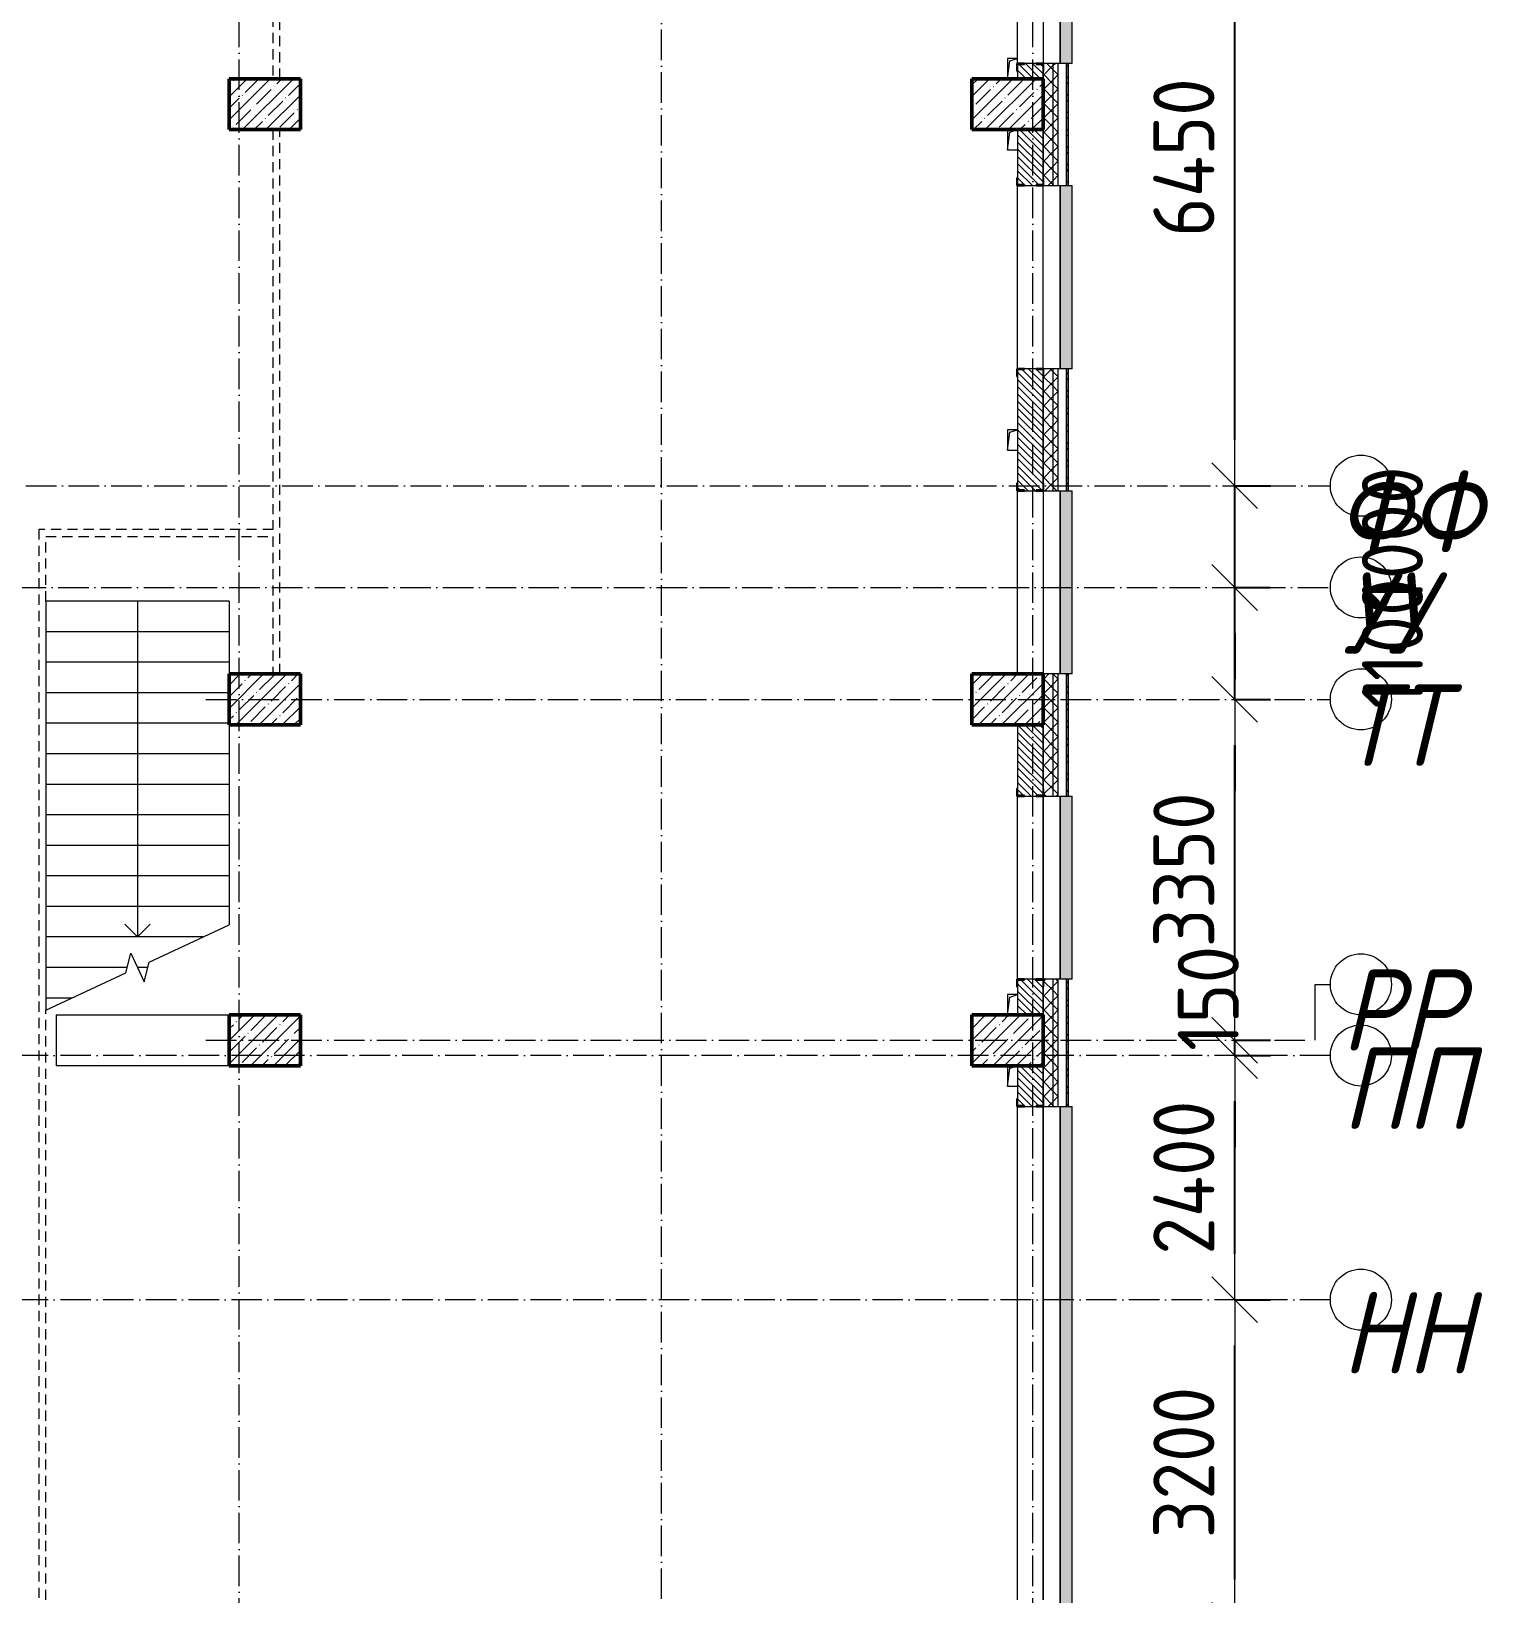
# Model space of a CAD drawing. Header units: millimetres. Extents: x 2294 to 908349, y -83289 to 219220.
# Drawn here: x 98868 to 113204, y 70716 to 86073 of the extents above; entities that cross this region are included whole.
import ezdxf

# ---------------------------------------------------------------- set-up
doc = ezdxf.new("R2010")
doc.units = ezdxf.units.MM
doc.linetypes.add('200_ШТРИХ_ш1п0_6_', pattern=[160, 100, -60])
doc.linetypes.add('50_200_ШТРИХ_1Т_ш5_п1_п1_', pattern=[700, 500, -100, 0, -100])
for name, color, linetype, lineweight in [('A-____-____-DIMS', 7, 'Continuous', 9), ('A-DETL-____-OTLN-3', 7, '200_ШТРИХ_ш1п0_6_', 9), ('A-GENM-____-MCUT', 7, 'Continuous', 25), ('A-GENM-____-OTLN', 7, 'Continuous', 9), ('A-GENM-____-OTLN-1', 7, 'Continuous', 25), ('A-GLAZ-____-OTLN', 7, 'Continuous', 9), ('A-WALL-____-MCUT', 7, 'Continuous', 13), ('A-WALL-____-MCUT-1', 7, 'Continuous', 9), ('A-WALL-____-OTLN', 7, 'Continuous', 9), ('A-WALL-____-PATT-1', 7, 'Continuous', 9), ('A-WALL-FNSH-MCUT-1', 7, 'Continuous', 9), ('S-COLS-____-MCUT', 7, 'Continuous', 50), ('S-COLS-____-OTLN', 7, 'Continuous', 9), ('S-GRID-____-IDEN', 7, 'Continuous', 9), ('S-GRID-____-OTLN', 7, 'Continuous', 9), ('S-GRID-____-OTLN-1', 7, '50_200_ШТРИХ_1Т_ш5_п1_п1_', 9), ('S-STRS-____-MBND', 7, 'Continuous', 9), ('S-STRS-____-OTLN-1', 7, 'Continuous', 9)]:
    doc.layers.add(name, color=color, linetype=linetype, lineweight=lineweight)
doc.layers.add('A-GLAZ-____-OTLN-1', color=7, linetype='Continuous', lineweight=9, true_color=0xc0c0c0)
doc.styles.add('ISOCPEUR_I_9', font='isocpeui.ttf', dxfattribs={"width": 0.9, "height": 250})
doc.styles.add('СПДС', font='isocpeur.ttf', dxfattribs={"width": 0.9})
doc.dimstyles.new('Размера А3', dxfattribs={"dimtxt": 800, "dimasz": 450, "dimexe": 350, "dimexo": 100, "dimgap": 200, "dimtad": 1, "dimdec": 0, "dimrnd": 10, "dimzin": 0, "dimdsep": 46, "dimtxsty": 'СПДС', "dimblk": 'ARROWHEAD_6', "dimcen": 1, "dimclrd": 5, "dimclre": 5, "dimclrt": 5, "dimazin": 0, "dimtfac": 1, "dimtdec": 0, "dimtmove": 2, "dimatfit": 3, "dimfxl": 1, "dimtolj": 1, "dimtzin": 0, "dimarcsym": 0})
pattern_1 = [(45, (7562.79, 6025.28), (-70.71068, 70.71068), []), (135, (7562.79, 6025.28), (-70.71068, -70.71068), [])]
pattern_2 = [(135, (7562.787, 6025.276), (-35.35534, -35.35534), [])]

# ---------------------------------------------------------------- blocks, each defined once
blk = doc.blocks.new('BSC_Колонна _Прямоугольная - 500х700-V97-АР1_План отверстий 2 этажа в осях 1-64_Ю-ЯЯ')
at = {"layer": 'S-COLS-____-OTLN'}
h = blk.add_hatch(dxfattribs=at)
h.set_pattern_fill('FP_110', color=256, style=0, pattern_type=2)
h.set_pattern_definition([(315, (-70131.04, 93600), (114.04925, 114.04925), []), (315, (-70131.04, 93485.95), (114.04925, 114.04925), [201.613, -40.323, 3.353, -36.97])])
h.paths.add_polyline_path([(-250, -350), (250, -350), (250, 350), (-250, 350)], flags=0)
at = {"layer": 'S-COLS-____-MCUT'}
for p, q in [((250, 350), (-250, 350)), ((-250, 350), (-250, -350)), ((250, -350), (250, 350)), ((-250, -350), (250, -350))]:
    blk.add_line(p, q, dxfattribs=at)
blk = doc.blocks.new('BSC_Колонна _Прямоугольная - 500х700-V98-АР1_План отверстий 2 этажа в осях 1-64_Ю-ЯЯ')
at = {"layer": 'S-COLS-____-OTLN'}
h = blk.add_hatch(dxfattribs=at)
h.set_pattern_fill('FP_111', color=256, style=0, pattern_type=2)
h.set_pattern_definition([(315, (-73481.04, 93600), (114.04925, 114.04925), []), (315, (-73481.04, 93485.95), (114.04925, 114.04925), [201.613, -40.323, 3.353, -36.97])])
h.paths.add_polyline_path([(-250, -350), (250, -350), (250, 350), (-250, 350)], flags=0)
at = {"layer": 'S-COLS-____-MCUT'}
for p, q in [((250, 350), (-250, 350)), ((-250, 350), (-250, -350)), ((250, -350), (250, 350)), ((-250, -350), (250, -350))]:
    blk.add_line(p, q, dxfattribs=at)
blk = doc.blocks.new('BSC_Колонна _Прямоугольная - 500х700-V99-АР1_План отверстий 2 этажа в осях 1-64_Ю-ЯЯ')
at = {"layer": 'S-COLS-____-OTLN'}
h = blk.add_hatch(dxfattribs=at)
h.set_pattern_fill('FP_112', color=256, style=0, pattern_type=2)
h.set_pattern_definition([(315, (-70131.04, 100900), (114.04925, 114.04925), []), (315, (-70131.04, 100785.95), (114.04925, 114.04925), [201.613, -40.323, 3.353, -36.97])])
h.paths.add_polyline_path([(-250, 350), (-250, -350), (250, -350), (250, 350), (9, 350)], flags=0)
at = {"layer": 'S-COLS-____-MCUT'}
for p, q in [((250, 350), (-250, 350)), ((-250, 350), (-250, -350)), ((250, -350), (250, 350)), ((-250, -350), (250, -350))]:
    blk.add_line(p, q, dxfattribs=at)
blk = doc.blocks.new('BSC_Колонна _Прямоугольная - 500х700-V100-АР1_План отверстий 2 этажа в осях 1-64_Ю-ЯЯ')
at = {"layer": 'S-COLS-____-OTLN'}
h = blk.add_hatch(dxfattribs=at)
h.set_pattern_fill('FP_113', color=256, style=0, pattern_type=2)
h.set_pattern_definition([(315, (-73481.04, 100900), (114.04925, 114.04925), []), (315, (-73481.04, 100785.95), (114.04925, 114.04925), [201.613, -40.323, 3.353, -36.97])])
h.paths.add_polyline_path([(-250, 168), (-250, -350), (250, -350), (250, 350), (-250, 350)], flags=0)
at = {"layer": 'S-COLS-____-MCUT'}
for p, q in [((250, 350), (-250, 350)), ((-250, 350), (-250, -350)), ((250, -350), (250, 350)), ((-250, -350), (250, -350))]:
    blk.add_line(p, q, dxfattribs=at)
blk = doc.blocks.new('BSC_Колонна _Прямоугольная - 500х700-V101-АР1_План отверстий 2 этажа в осях 1-64_Ю-ЯЯ')
at = {"layer": 'S-COLS-____-OTLN'}
h = blk.add_hatch(dxfattribs=at)
h.set_pattern_fill('FP_114', color=256, style=0, pattern_type=2)
h.set_pattern_definition([(315, (-79331.04, 93600), (114.04925, 114.04925), []), (315, (-79331.04, 93485.95), (114.04925, 114.04925), [201.613, -40.323, 3.353, -36.97])])
h.paths.add_polyline_path([(-250, -350), (250, -350), (250, 350), (-250, 350)], flags=0)
at = {"layer": 'S-COLS-____-MCUT'}
for p, q in [((250, 350), (-250, 350)), ((-250, 350), (-250, -350)), ((250, -350), (250, 350)), ((-250, -350), (250, -350))]:
    blk.add_line(p, q, dxfattribs=at)
blk = doc.blocks.new('BSC_Колонна _Прямоугольная - 500х700-V102-АР1_План отверстий 2 этажа в осях 1-64_Ю-ЯЯ')
at = {"layer": 'S-COLS-____-OTLN'}
h = blk.add_hatch(dxfattribs=at)
h.set_pattern_fill('FP_115', color=256, style=0, pattern_type=2)
h.set_pattern_definition([(315, (-79331.04, 100900), (114.04925, 114.04925), []), (315, (-79331.04, 100785.95), (114.04925, 114.04925), [201.613, -40.323, 3.353, -36.97])])
h.paths.add_polyline_path([(-250, 350), (-250, -350), (250, -350), (250, 350)], flags=0)
at = {"layer": 'S-COLS-____-MCUT'}
for p, q in [((250, 350), (-250, 350)), ((-250, 350), (-250, -350)), ((250, -350), (250, 350)), ((-250, -350), (250, -350))]:
    blk.add_line(p, q, dxfattribs=at)
blk = doc.blocks.new('Отлив_СКБ - Отлив витража_120_НВФ-31885687-АР1_План отверстий 2 этажа в осях 1-64_Ю-ЯЯ')
at = {"layer": 'A-GLAZ-____-OTLN-1'}
for points in [[(0, 0), (0, -2), (1800, -2), (1800, 0), (1023, 0)], [(0, -83), (0, -120), (1800, -120), (1800, -2), (0, -2), (0, -63)]]:
    blk.add_hatch(color=256, dxfattribs=at).paths.add_polyline_path(points, flags=0)
at = {"layer": 'A-GLAZ-____-OTLN'}
for p, q in [((0, 0), (1800, 0)), ((1800, -2), (0, -2)), ((0, -120), (0, -83)), ((0, -120), (1800, -120)), ((1800, -83), (1800, -120))]:
    blk.add_line(p, q, dxfattribs=at)
blk = doc.blocks.new('Фахверк_СКБ_Уголок - 250_2700-27497298-АР1_План отверстий 2 этажа в осях 1-64_Ю-ЯЯ')
at = {"layer": 'A-GENM-____-MCUT'}
for p, q in [((200, 181), (125, 181)), ((125, 181), (125, 106)), ((131, 106), (131, 175)), ((131, 175), (200, 175)), ((200, 175), (200, 181)), ((125, 106), (131, 106)), ((131, -6), (125, -6)), ((125, -6), (125, -81)), ((125, -81), (200, -81)), ((131, -75), (131, -6)), ((200, -75), (131, -75)), ((200, -81), (200, -75))]:
    blk.add_line(p, q, dxfattribs=at)
blk = doc.blocks.new('Фахверк_СКБ_Уголок - 250_2700_1-27501432-АР1_План отверстий 2 этажа в осях 1-64_Ю-ЯЯ')
at = {"layer": 'A-GENM-____-MCUT'}
for p, q in [((200, 181), (125, 181)), ((125, 181), (125, 106)), ((131, 106), (131, 175)), ((131, 175), (200, 175)), ((200, 175), (200, 181)), ((125, 106), (131, 106)), ((131, -6), (125, -6)), ((125, -6), (125, -81)), ((125, -81), (200, -81)), ((131, -75), (131, -6)), ((200, -75), (131, -75)), ((200, -81), (200, -75))]:
    blk.add_line(p, q, dxfattribs=at)
blk = doc.blocks.new('AR_Отверстие прямоугольное _в плите_ - AR_Отверстие прямоугольное _в плите_-V168-АР1_План отверстий 2 этажа в осях 1-64_Ю-ЯЯ')
at = {"layer": 'A-GENM-____-OTLN'}
for p, q in [((-50, 100), (-50, -100)), ((-50, -100), (-25, 75)), ((-25, 75), (50, 100)), ((-50, -100), (50, -100))]:
    blk.add_line(p, q, dxfattribs=at)
blk = doc.blocks.new('AR_Отверстие прямоугольное _в плите_ - AR_Отверстие прямоугольное _в плите_-V169-АР1_План отверстий 2 этажа в осях 1-64_Ю-ЯЯ')
at = {"layer": 'A-GENM-____-OTLN'}
for p, q in [((50, 100), (-50, 100)), ((-50, 100), (-50, -100)), ((-50, -100), (-25, 75)), ((-25, 75), (50, 100))]:
    blk.add_line(p, q, dxfattribs=at)
blk = doc.blocks.new('AR_Отверстие прямоугольное _в плите_ - AR_Отверстие прямоугольное _в плите_-V172-АР1_План отверстий 2 этажа в осях 1-64_Ю-ЯЯ')
at = {"layer": 'A-GENM-____-OTLN'}
for p, q in [((50, 100), (-50, 100)), ((-50, 100), (-50, -100)), ((-50, -100), (-25, 75)), ((-25, 75), (50, 100)), ((-50, -100), (50, -100))]:
    blk.add_line(p, q, dxfattribs=at)
blk = doc.blocks.new('Отлив_СКБ - Отлив витража_120_НВФ-31884153-АР1_План отверстий 2 этажа в осях 1-64_Ю-ЯЯ')
at = {"layer": 'A-GLAZ-____-OTLN-1'}
for points in [[(0, 0), (0, -2), (13700, -2), (13700, 0), (4672, 0)], [(0, -83), (0, -120), (13700, -120), (13700, -2), (0, -2), (0, -63)]]:
    blk.add_hatch(color=256, dxfattribs=at).paths.add_polyline_path(points, flags=0)
at = {"layer": 'A-GLAZ-____-OTLN'}
for p, q in [((0, 0), (13700, 0)), ((13700, -2), (0, -2)), ((0, -120), (0, -83)), ((0, -120), (13700, -120)), ((13700, -83), (13700, -120))]:
    blk.add_line(p, q, dxfattribs=at)
blk = doc.blocks.new('2floor')
at = {"layer": 'A-WALL-____-PATT-1'}
h = blk.add_hatch(dxfattribs=at)
h.set_pattern_fill('FP_3', color=256, style=0, pattern_type=2)
h.set_pattern_definition([(45, (7562.79, 6025.28), (-85.53659, 85.53659), []), (45, (7619.81, 6025.28), (-85.53659, 85.53659), [])])
h.paths.add_polyline_path([(109063, 75506), (109063, 76756), (109043, 76756), (109043, 75506)], flags=0)
h.paths.add_polyline_path([(109043, 78556), (109063, 78556), (109063, 79756), (109043, 79756), (109043, 79394)], flags=0)
h.paths.add_polyline_path([(109063, 81556), (109063, 82756), (109043, 82756), (109043, 81556)], flags=0)
h.paths.add_polyline_path([(109063, 84556), (109063, 85756), (109043, 85756), (109043, 84556)], flags=0)
h.paths.add_polyline_path([(109063, 87556), (109063, 91936), (109043, 91936), (109043, 87556)], flags=0)
h = blk.add_hatch(dxfattribs=at)
h.set_pattern_fill('FP_1', color=256, style=0, pattern_type=2)
h.set_pattern_definition(pattern_1)
h.paths.add_polyline_path([(108813, 52841), (108913, 52841), (108913, 53106), (108813, 53106)], flags=0)
h.paths.add_polyline_path([(108913, 54106), (108913, 61806), (108819, 61806), (108819, 61731), (108813, 61731), (108813, 54106)], flags=0)
h.paths.add_polyline_path([(108913, 75506), (108913, 76756), (108819, 76756), (108819, 76681), (108813, 76681), (108813, 75581), (108819, 75581), (108819, 75506)], flags=0)
h.paths.add_polyline_path([(108819, 78556), (108913, 78556), (108913, 79756), (108813, 79756), (108813, 78631), (108819, 78631), (108819, 78562)], flags=0)
h.paths.add_polyline_path([(108819, 81556), (108913, 81556), (108913, 82756), (108819, 82756), (108819, 82681), (108813, 82681), (108813, 81631), (108819, 81631), (108819, 81562)], flags=0)
h.paths.add_polyline_path([(108819, 84556), (108913, 84556), (108913, 85756), (108819, 85756), (108819, 85681), (108813, 85681), (108813, 84631), (108819, 84631), (108819, 84562)], flags=0)
h.paths.add_polyline_path([(108913, 87556), (108913, 91706), (108813, 91706), (108813, 87556)], flags=0)
h = blk.add_hatch(dxfattribs=at)
h.set_pattern_fill('FP_1', color=256, style=0, pattern_type=2)
h.set_pattern_definition(pattern_1)
h.paths.add_polyline_path([(108963, 52841), (108963, 53106), (108913, 53106), (108913, 52841)], flags=0)
h.paths.add_polyline_path([(108913, 54106), (108963, 54106), (108963, 61806), (108913, 61806), (108913, 56792)], flags=0)
h.paths.add_polyline_path([(108913, 75506), (108963, 75506), (108963, 76756), (108913, 76756), (108913, 76165)], flags=0)
h.paths.add_polyline_path([(108913, 78556), (108963, 78556), (108963, 79756), (108913, 79756), (108913, 79394)], flags=0)
h.paths.add_polyline_path([(108963, 81556), (108963, 82756), (108913, 82756), (108913, 81556)], flags=0)
h.paths.add_polyline_path([(108963, 84556), (108963, 85756), (108913, 85756), (108913, 84556)], flags=0)
h.paths.add_polyline_path([(108963, 87556), (108963, 91806), (108913, 91806), (108913, 87556)], flags=0)
h = blk.add_hatch(dxfattribs=at)
h.set_pattern_fill('FP_6', color=256, style=0, pattern_type=2)
h.set_pattern_definition(pattern_2)
h.paths.add_polyline_path([(108737, 85606), (108813, 85606), (108813, 85750), (108744, 85750), (108744, 85756), (108632, 85756), (108632, 85750), (108563, 85750), (108563, 85606)], flags=0)
h = blk.add_hatch(dxfattribs=at)
h.set_pattern_fill('FP_6', color=256, style=0, pattern_type=2)
h.set_pattern_definition(pattern_2)
h.paths.add_polyline_path([(108744, 81556), (108744, 81562), (108813, 81562), (108813, 82750), (108744, 82750), (108744, 82756), (108632, 82756), (108632, 82750), (108563, 82750), (108563, 81562), (108632, 81562), (108632, 81556)], flags=0)
h.paths.add_polyline_path([(108744, 84556), (108744, 84562), (108813, 84562), (108813, 85106), (108563, 85106), (108563, 84562), (108632, 84562), (108632, 84556)], flags=0)
h = blk.add_hatch(dxfattribs=at)
h.set_pattern_fill('FP_6', color=256, style=0, pattern_type=2)
h.set_pattern_definition(pattern_2)
h.paths.add_polyline_path([(108563, 76406), (108813, 76406), (108813, 76750), (108744, 76750), (108744, 76756), (108632, 76756), (108632, 76750), (108563, 76750), (108563, 76681)], flags=0)
h.paths.add_polyline_path([(108744, 78556), (108744, 78562), (108813, 78562), (108813, 79256), (108563, 79256), (108563, 78562), (108632, 78562), (108632, 78556)], flags=0)
h = blk.add_hatch(dxfattribs=at)
h.set_pattern_fill('FP_6', color=256, style=0, pattern_type=2)
h.set_pattern_definition(pattern_2)
h.paths.add_polyline_path([(108744, 75506), (108744, 75512), (108813, 75512), (108813, 75906), (108563, 75906), (108563, 75512), (108632, 75512), (108632, 75506)], flags=0)
at = {"layer": 'A-DETL-____-OTLN-3'}
for p, q in [((101243, 86856), (101243, 85606)), ((101313, 85606), (101313, 86856)), ((101243, 85106), (101243, 81176)), ((101313, 79756), (101313, 85106)), ((98943, 81176), (98943, 70586)), ((101243, 81176), (98943, 81176)), ((99013, 80471), (99013, 81106)), ((99013, 81106), (101243, 81106)), ((101243, 81106), (101243, 79756)), ((99013, 70656), (99013, 76452))]:
    blk.add_line(p, q, dxfattribs=at)
at = {"layer": 'A-WALL-____-MCUT'}
for p, q in [((108744, 85756), (108632, 85756)), ((109043, 85756), (108819, 85756)), ((109043, 84556), (109043, 85756)), ((108563, 85681), (108563, 85606)), ((108813, 85106), (108563, 85106)), ((108563, 85106), (108563, 84631)), ((108632, 84556), (108744, 84556)), ((108819, 84556), (109043, 84556)), ((108563, 82681), (108563, 81631)), ((108744, 82756), (108632, 82756)), ((109043, 82756), (108819, 82756)), ((109043, 81556), (109043, 82756)), ((108632, 81556), (108744, 81556)), ((108819, 81556), (109043, 81556)), ((109043, 79756), (108813, 79756)), ((109043, 78556), (109043, 79756)), ((108563, 79256), (108563, 78631)), ((108632, 78556), (108744, 78556)), ((108819, 78556), (109043, 78556)), ((108563, 76681), (108563, 76406)), ((108744, 76756), (108632, 76756)), ((109043, 76756), (108819, 76756)), ((109043, 75506), (109043, 76756)), ((108563, 75906), (108563, 75581)), ((108632, 75506), (108744, 75506)), ((108819, 75506), (109043, 75506))]:
    blk.add_line(p, q, dxfattribs=at)
at = {"layer": 'A-WALL-____-MCUT-1'}
for p, q in [((108913, 84556), (108913, 85756)), ((108963, 84556), (108963, 85756)), ((108813, 85681), (108813, 85606)), ((108813, 85606), (108813, 85681)), ((108813, 85106), (108813, 84631)), ((108813, 84631), (108813, 85106)), ((108813, 82681), (108813, 81631)), ((108813, 81631), (108813, 82681)), ((108913, 81556), (108913, 82756)), ((108963, 81556), (108963, 82756)), ((108913, 78556), (108913, 79756)), ((108963, 78556), (108963, 79756)), ((108813, 79256), (108813, 78631)), ((108813, 78631), (108813, 79256)), ((108813, 76681), (108813, 76406)), ((108813, 76406), (108813, 76681)), ((108913, 75506), (108913, 76756)), ((108963, 75506), (108963, 76756)), ((108813, 75906), (108813, 75581)), ((108813, 75581), (108813, 75906))]:
    blk.add_line(p, q, dxfattribs=at)
at = {"layer": 'A-WALL-____-OTLN'}
for p, q in [((108563, 85756), (108563, 87556)), ((108813, 87556), (108813, 85756)), ((108563, 85106), (108563, 85106)), ((108563, 82756), (108563, 84556)), ((108813, 82756), (108813, 84556)), ((108563, 79756), (108563, 81556)), ((108813, 81556), (108813, 79756)), ((108813, 79756), (108813, 79756)), ((108563, 76756), (108563, 78556)), ((108813, 76756), (108813, 78556)), ((108813, 78556), (108813, 76756)), ((99113, 76406), (100813, 76406)), ((99113, 76406), (99113, 75906)), ((100813, 75906), (99113, 75906)), ((108563, 70656), (108563, 75506)), ((108813, 70656), (108813, 75506)), ((108813, 75506), (108813, 70656))]:
    blk.add_line(p, q, dxfattribs=at)
at = {"layer": 'A-WALL-FNSH-MCUT-1'}
for p, q in [((109063, 85756), (109043, 85756)), ((109043, 85756), (109043, 84556)), ((109063, 84556), (109063, 85756)), ((109043, 84556), (109063, 84556)), ((109063, 82756), (109043, 82756)), ((109043, 82756), (109043, 81556)), ((109063, 81556), (109063, 82756)), ((109043, 81556), (109063, 81556)), ((109063, 79756), (109043, 79756)), ((109043, 79756), (109043, 78556)), ((109063, 78556), (109063, 79756)), ((109043, 78556), (109063, 78556)), ((109063, 76756), (109043, 76756)), ((109043, 76756), (109043, 75506)), ((109063, 75506), (109063, 76756)), ((109043, 75506), (109063, 75506))]:
    blk.add_line(p, q, dxfattribs=at)
at = {"layer": 'S-STRS-____-MBND'}
for p, q in [((100026, 76924), (100813, 77291)), ((99799, 76818), (99847, 77013)), ((99847, 77013), (99979, 76730)), ((99013, 76452), (99799, 76818)), ((99979, 76730), (100026, 76924))]:
    blk.add_line(p, q, dxfattribs=at)
at = {"layer": 'S-STRS-____-OTLN-1'}
for p, q in [((100813, 80471), (99013, 80471)), ((99013, 80471), (99013, 80171)), ((100813, 80471), (99013, 80471)), ((99913, 80471), (99913, 80171)), ((100813, 80471), (100813, 80171)), ((99013, 80171), (99013, 79871)), ((100813, 80171), (99013, 80171)), ((100813, 80171), (99013, 80171)), ((99913, 80171), (99913, 79871)), ((100813, 80171), (100813, 79871)), ((99013, 79871), (99013, 79571)), ((100813, 79871), (99013, 79871)), ((100813, 79871), (99013, 79871)), ((99913, 79871), (99913, 79571)), ((100813, 79871), (100813, 79756)), ((99013, 79571), (99013, 79271)), ((100813, 79571), (99013, 79571)), ((100813, 79571), (99013, 79571)), ((99913, 79571), (99913, 79271)), ((99013, 79271), (99013, 78971)), ((100813, 79271), (99013, 79271)), ((100813, 79271), (99013, 79271)), ((99913, 79271), (99913, 78971)), ((100813, 79256), (100813, 78971)), ((99013, 78971), (99013, 78671)), ((100813, 78971), (99013, 78971)), ((100813, 78971), (99013, 78971)), ((99913, 78971), (99913, 78671)), ((100813, 78971), (100813, 78671)), ((99013, 78671), (99013, 78371)), ((100813, 78671), (99013, 78671)), ((100813, 78671), (99013, 78671)), ((99913, 78671), (99913, 78371)), ((100813, 78671), (100813, 78371)), ((99013, 78371), (99013, 78071)), ((100813, 78371), (99013, 78371)), ((100813, 78371), (99013, 78371)), ((99913, 78371), (99913, 78071)), ((100813, 78371), (100813, 78071)), ((99013, 78071), (99013, 77771)), ((100813, 78071), (99013, 78071)), ((100813, 78071), (99013, 78071)), ((99913, 78071), (99913, 77771)), ((100813, 78071), (100813, 77771)), ((99013, 77771), (99013, 77471)), ((100813, 77771), (99013, 77771)), ((100813, 77771), (99013, 77771)), ((99913, 77771), (99913, 77471)), ((100813, 77771), (100813, 77471)), ((99013, 77471), (99013, 77171)), ((100813, 77471), (99013, 77471)), ((100813, 77471), (99013, 77471)), ((99913, 77471), (99913, 77171)), ((100813, 77471), (100813, 77291)), ((99913, 77171), (99788, 77296)), ((99913, 77171), (100038, 77296)), ((99013, 77171), (99013, 76871)), ((100556, 77171), (99013, 77171)), ((100556, 77171), (99013, 77171)), ((99013, 76871), (99013, 76571)), ((99812, 76871), (99013, 76871)), ((99812, 76871), (99013, 76871)), ((100013, 76871), (99913, 76871)), ((100013, 76871), (99913, 76871)), ((99013, 76571), (99013, 76452)), ((99269, 76571), (99013, 76571)), ((99269, 76571), (99013, 76571))]:
    blk.add_line(p, q, dxfattribs=at)
at = {"layer": 'A-GENM-____-OTLN'}
for name, p in [('AR_Отверстие прямоугольное _в плите_ - AR_Отверстие прямоугольное _в плите_-V169-АР1_План отверстий 2 этажа в осях 1-64_Ю-ЯЯ', (108513, 85706)), ('AR_Отверстие прямоугольное _в плите_ - AR_Отверстие прямоугольное _в плите_-V168-АР1_План отверстий 2 этажа в осях 1-64_Ю-ЯЯ', (108513, 85006)), ('AR_Отверстие прямоугольное _в плите_ - AR_Отверстие прямоугольное _в плите_-V172-АР1_План отверстий 2 этажа в осях 1-64_Ю-ЯЯ', (108513, 82056)), ('AR_Отверстие прямоугольное _в плите_ - AR_Отверстие прямоугольное _в плите_-V169-АР1_План отверстий 2 этажа в осях 1-64_Ю-ЯЯ', (108513, 76506)), ('AR_Отверстие прямоугольное _в плите_ - AR_Отверстие прямоугольное _в плите_-V168-АР1_План отверстий 2 этажа в осях 1-64_Ю-ЯЯ', (108513, 75806))]:
    blk.add_blockref(name, p, dxfattribs=at)
at = {"layer": 'A-GENM-____-OTLN-1'}
for name, p, rotation in [('Фахверк_СКБ_Уголок - 250_2700_1-27501432-АР1_План отверстий 2 этажа в осях 1-64_Ю-ЯЯ', (108638, 85881), 269.9999999999999), ('Фахверк_СКБ_Уголок - 250_2700-27497298-АР1_План отверстий 2 этажа в осях 1-64_Ю-ЯЯ', (108738, 84431), 89.99999999999993), ('Фахверк_СКБ_Уголок - 250_2700-27497298-АР1_План отверстий 2 этажа в осях 1-64_Ю-ЯЯ', (108638, 82881), 269.9999999999999), ('Фахверк_СКБ_Уголок - 250_2700-27497298-АР1_План отверстий 2 этажа в осях 1-64_Ю-ЯЯ', (108738, 81431), 89.99999999999994), ('Фахверк_СКБ_Уголок - 250_2700-27497298-АР1_План отверстий 2 этажа в осях 1-64_Ю-ЯЯ', (108738, 78431), 89.99999999999994), ('Фахверк_СКБ_Уголок - 250_2700-27497298-АР1_План отверстий 2 этажа в осях 1-64_Ю-ЯЯ', (108638, 76881), 269.9999999999999), ('Фахверк_СКБ_Уголок - 250_2700-27497298-АР1_План отверстий 2 этажа в осях 1-64_Ю-ЯЯ', (108738, 75381), 89.99999999999993)]:
    blk.add_blockref(name, p, dxfattribs=dict(at, rotation=rotation))
at = {"layer": 'A-GLAZ-____-OTLN', "rotation": 90}
for name, p in [('Отлив_СКБ - Отлив витража_120_НВФ-31885687-АР1_План отверстий 2 этажа в осях 1-64_Ю-ЯЯ', (108980, 85756)), ('Отлив_СКБ - Отлив витража_120_НВФ-31885687-АР1_План отверстий 2 этажа в осях 1-64_Ю-ЯЯ', (108980, 82756)), ('Отлив_СКБ - Отлив витража_120_НВФ-31885687-АР1_План отверстий 2 этажа в осях 1-64_Ю-ЯЯ', (108980, 79756)), ('Отлив_СКБ - Отлив витража_120_НВФ-31885687-АР1_План отверстий 2 этажа в осях 1-64_Ю-ЯЯ', (108980, 76756)), ('Отлив_СКБ - Отлив витража_120_НВФ-31884153-АР1_План отверстий 2 этажа в осях 1-64_Ю-ЯЯ', (108980, 61806))]:
    blk.add_blockref(name, p, dxfattribs=at)
at = {"layer": 'S-COLS-____-OTLN', "rotation": 89.9999999999999}
for name, p in [('BSC_Колонна _Прямоугольная - 500х700-V101-АР1_План отверстий 2 этажа в осях 1-64_Ю-ЯЯ', (101163, 85356)), ('BSC_Колонна _Прямоугольная - 500х700-V102-АР1_План отверстий 2 этажа в осях 1-64_Ю-ЯЯ', (108463, 85356)), ('BSC_Колонна _Прямоугольная - 500х700-V98-АР1_План отверстий 2 этажа в осях 1-64_Ю-ЯЯ', (101163, 79506)), ('BSC_Колонна _Прямоугольная - 500х700-V100-АР1_План отверстий 2 этажа в осях 1-64_Ю-ЯЯ', (108463, 79506)), ('BSC_Колонна _Прямоугольная - 500х700-V97-АР1_План отверстий 2 этажа в осях 1-64_Ю-ЯЯ', (101163, 76156)), ('BSC_Колонна _Прямоугольная - 500х700-V99-АР1_План отверстий 2 этажа в осях 1-64_Ю-ЯЯ', (108463, 76156))]:
    blk.add_blockref(name, p, dxfattribs=at)
blk = doc.blocks.new('Ось сетки - Круг_Ø6_00__ISO-2_5_0_9K_-25732049-АР1_План отверстий 3 этажа в осях 1-64_Ю-ЯЯ')
at = {"layer": 'S-GRID-____-IDEN'}
blk.add_circle((0, 0), 3, dxfattribs=at)
blk = doc.blocks.new('ARROWHEAD_6')
at = {"color": 0, "linetype": 'Continuous'}
for p, q in [((-0.5, -0.5), (0.5, 0.5)), ((0, 0), (-1, 0))]:
    blk.add_line(p, q, dxfattribs=at)
blk = doc.blocks.new('*D2688')
at = {"layer": 'A-____-____-DIMS', "color": 0, "lineweight": -2, "transparency": 16777216}
for p, q in [((268712, 73606), (269068, 73606)), ((268718, 70856), (268718, 73156)), ((268712, 70406), (269068, 70406))]:
    blk.add_line(p, q, dxfattribs=at)
at = {"layer": 'Defpoints', "color": 0, "transparency": 16777216}
for p in [(268612, 73606), (268718, 73606), (268612, 70406)]:
    blk.add_point(p, dxfattribs=at)
at = {"layer": 'A-____-____-DIMS', "color": 0, "lineweight": -2, "transparency": 16777216, "xscale": 450, "yscale": 450, "zscale": 450}
for p, rotation in [((268718, 73606), 90), ((268718, 70406), 270)]:
    blk.add_blockref('ARROWHEAD_6', p, dxfattribs=dict(at, rotation=rotation))
at = {"layer": 'A-____-____-DIMS', "color": 0, "transparency": 16777216, "insert": (268218, 72006), "char_height": 600, "attachment_point": 5, "rotation": 90, "style": 'СПДС'}
blk.add_mtext('\\A1;3200', dxfattribs=at)
blk = doc.blocks.new('*D2689')
at = {"layer": 'A-____-____-DIMS', "color": 0, "lineweight": -2, "transparency": 16777216}
for p, q in [((268712, 76006), (269068, 76006)), ((268718, 74056), (268718, 75556)), ((268712, 73606), (269068, 73606))]:
    blk.add_line(p, q, dxfattribs=at)
at = {"layer": 'Defpoints', "color": 0, "transparency": 16777216}
for p in [(268612, 76006), (268718, 76006), (268612, 73606)]:
    blk.add_point(p, dxfattribs=at)
at = {"layer": 'A-____-____-DIMS', "color": 0, "lineweight": -2, "transparency": 16777216, "xscale": 450, "yscale": 450, "zscale": 450}
for p, rotation in [((268718, 76006), 90), ((268718, 73606), 270)]:
    blk.add_blockref('ARROWHEAD_6', p, dxfattribs=dict(at, rotation=rotation))
at = {"layer": 'A-____-____-DIMS', "color": 0, "transparency": 16777216, "insert": (268218, 74806), "char_height": 600, "attachment_point": 5, "rotation": 90, "style": 'СПДС'}
blk.add_mtext('\\A1;2400', dxfattribs=at)
blk = doc.blocks.new('*D2690')
at = {"layer": 'A-____-____-DIMS', "color": 0, "lineweight": -2, "transparency": 16777216}
for p, q in [((268718, 76606), (268718, 77056)), ((268712, 76156), (269068, 76156)), ((268718, 76006), (268718, 76156)), ((268712, 76006), (269068, 76006)), ((268718, 75556), (268718, 75106))]:
    blk.add_line(p, q, dxfattribs=at)
at = {"layer": 'Defpoints', "color": 0, "transparency": 16777216}
for p in [(268612, 76156), (268718, 76156), (268612, 76006)]:
    blk.add_point(p, dxfattribs=at)
at = {"layer": 'A-____-____-DIMS', "color": 0, "lineweight": -2, "transparency": 16777216, "xscale": 450, "yscale": 450, "zscale": 450}
for p, rotation in [((268718, 76156), 270), ((268718, 76006), 90)]:
    blk.add_blockref('ARROWHEAD_6', p, dxfattribs=dict(at, rotation=rotation))
at = {"layer": 'A-____-____-DIMS', "color": 0, "transparency": 16777216, "insert": (268158, 76051), "char_height": 600, "attachment_point": 1, "rotation": 90, "line_spacing_factor": 1.149209, "style": 'СПДС'}
blk.add_mtext('\\A1;150', dxfattribs=at)
blk = doc.blocks.new('*D2691')
at = {"layer": 'A-____-____-DIMS', "color": 0, "lineweight": -2, "transparency": 16777216}
for p, q in [((268712, 79506), (269068, 79506)), ((268718, 76606), (268718, 79056)), ((268712, 76156), (269068, 76156))]:
    blk.add_line(p, q, dxfattribs=at)
at = {"layer": 'Defpoints', "color": 0, "transparency": 16777216}
for p in [(268612, 79506), (268718, 79506), (268612, 76156)]:
    blk.add_point(p, dxfattribs=at)
at = {"layer": 'A-____-____-DIMS', "color": 0, "lineweight": -2, "transparency": 16777216, "xscale": 450, "yscale": 450, "zscale": 450}
for p, rotation in [((268718, 79506), 90), ((268718, 76156), 270)]:
    blk.add_blockref('ARROWHEAD_6', p, dxfattribs=dict(at, rotation=rotation))
at = {"layer": 'A-____-____-DIMS', "color": 0, "transparency": 16777216, "insert": (268218, 77831), "char_height": 600, "attachment_point": 5, "rotation": 90, "style": 'СПДС'}
blk.add_mtext('\\A1;3350', dxfattribs=at)
blk = doc.blocks.new('*D2692')
at = {"layer": 'A-____-____-DIMS', "color": 0, "lineweight": -2, "transparency": 16777216}
for p, q in [((268718, 81056), (268718, 81506)), ((268712, 80606), (269068, 80606)), ((268718, 79506), (268718, 80606)), ((268712, 79506), (269068, 79506)), ((268718, 79056), (268718, 78606))]:
    blk.add_line(p, q, dxfattribs=at)
at = {"layer": 'Defpoints', "color": 0, "transparency": 16777216}
for p in [(268612, 80606), (268718, 80606), (268612, 79506)]:
    blk.add_point(p, dxfattribs=at)
at = {"layer": 'A-____-____-DIMS', "color": 0, "lineweight": -2, "transparency": 16777216, "xscale": 450, "yscale": 450, "zscale": 450}
for p, rotation in [((268718, 80606), 270), ((268718, 79506), 90)]:
    blk.add_blockref('ARROWHEAD_6', p, dxfattribs=dict(at, rotation=rotation))
at = {"layer": 'A-____-____-DIMS', "color": 0, "transparency": 16777216, "insert": (270268, 80056), "char_height": 600, "attachment_point": 5, "rotation": 90, "style": 'СПДС'}
blk.add_mtext('\\A1;1100', dxfattribs=at)
blk = doc.blocks.new('*D2693')
at = {"layer": 'A-____-____-DIMS', "color": 0, "lineweight": -2, "transparency": 16777216}
for p, q in [((268718, 82056), (268718, 82506)), ((268712, 81606), (269068, 81606)), ((268718, 80606), (268718, 81606)), ((268712, 80606), (269068, 80606)), ((268718, 80156), (268718, 79706))]:
    blk.add_line(p, q, dxfattribs=at)
at = {"layer": 'Defpoints', "color": 0, "transparency": 16777216}
for p in [(268612, 81606), (268718, 81606), (268612, 80606)]:
    blk.add_point(p, dxfattribs=at)
at = {"layer": 'A-____-____-DIMS', "color": 0, "lineweight": -2, "transparency": 16777216, "xscale": 450, "yscale": 450, "zscale": 450}
for p, rotation in [((268718, 81606), 270), ((268718, 80606), 90)]:
    blk.add_blockref('ARROWHEAD_6', p, dxfattribs=dict(at, rotation=rotation))
at = {"layer": 'A-____-____-DIMS', "color": 0, "transparency": 16777216, "insert": (270268, 81106), "char_height": 600, "attachment_point": 5, "rotation": 90, "style": 'СПДС'}
blk.add_mtext('\\A1;1000', dxfattribs=at)
blk = doc.blocks.new('*D2694')
at = {"layer": 'A-____-____-DIMS', "color": 0, "lineweight": -2, "transparency": 16777216}
for p, q in [((268712, 88056), (269068, 88056)), ((268718, 82056), (268718, 87606)), ((268712, 81606), (269068, 81606))]:
    blk.add_line(p, q, dxfattribs=at)
at = {"layer": 'Defpoints', "color": 0, "transparency": 16777216}
for p in [(268612, 88056), (268718, 88056), (268612, 81606)]:
    blk.add_point(p, dxfattribs=at)
at = {"layer": 'A-____-____-DIMS', "color": 0, "lineweight": -2, "transparency": 16777216, "xscale": 450, "yscale": 450, "zscale": 450}
for p, rotation in [((268718, 88056), 90), ((268718, 81606), 270)]:
    blk.add_blockref('ARROWHEAD_6', p, dxfattribs=dict(at, rotation=rotation))
at = {"layer": 'A-____-____-DIMS', "color": 0, "transparency": 16777216, "insert": (268218, 84831), "char_height": 600, "attachment_point": 5, "rotation": 90, "style": 'СПДС'}
blk.add_mtext('\\A1;6450', dxfattribs=at)
blk = doc.blocks.new('3osi')
at = {"layer": 'S-GRID-____-OTLN'}
for p, q in [((269509.1, 76705.5), (269657.9, 76705.5)), ((269509.1, 76156.3), (269509.1, 76705.5))]:
    blk.add_line(p, q, dxfattribs=at)
at = {"layer": 'S-GRID-____-OTLN-1', "color": 251, "ltscale": 0.6, "true_color": 0x636466}
for p, q in [((258933.5, 46006.3), (258933.5, 96918.1)), ((263083.5, 55542), (263083.5, 96918.1)), ((266733.5, 46006.3), (266733.5, 96918.1)), ((214825.5, 81606.3), (269657.9, 81606.3)), ((200021, 80606.3), (269657.9, 80606.3)), ((258604.8, 79506.3), (269657.9, 79506.3)), ((258604.8, 76156.3), (269509.1, 76156.3)), ((269657.9, 76006.3), (214825.5, 76006.3)), ((269657.9, 73606.3), (160914.7, 73606.3))]:
    blk.add_line(p, q, dxfattribs=at)
at = {"layer": 'S-GRID-____-IDEN', "xscale": 99.99999999999993, "yscale": 99.99999999999993, "zscale": 99.99999999999993}
for p, rotation in [((269957.9, 81606.3), 269.9999999999995), ((269957.9, 80606.3), 269.9999999999995), ((269957.9, 79506.3), 269.9999999999995), ((269957.9, 76705.5), 269.9999999999995), ((269957.9, 76006.3), 89.9999999999998), ((269957.9, 73606.3), 89.9999999999998)]:
    blk.add_blockref('Ось сетки - Круг_Ø6_00__ISO-2_5_0_9K_-25732049-АР1_План отверстий 3 этажа в осях 1-64_Ю-ЯЯ', p, dxfattribs=dict(at, rotation=rotation))
at = {"layer": 'S-GRID-____-IDEN', "char_height": 800, "attachment_point": 1, "style": 'ISOCPEUR_I_9'}
for s, insert, width in [('ФФ', (269720, 81753), 562.785), ('УУ', (269767.7, 80753), 447.342), ('ТТ', (269767.7, 79653), 447.342), ('РР', (269767.7, 76852.1), 447.342), ('ПП', (269772.8, 76082.4), 447.342), ('НН', (269772.8, 73682.4), 447.342)]:
    blk.add_mtext(s, dxfattribs=dict(at, insert=insert, width=width))
at = {"layer": 'A-____-____-DIMS'}
for base, p1, p2, picture, middle in [((268717.7, 88056.3), (268611.7, 81606.3), (268611.7, 88056.3), '*D2694', (268217.7, 84831.3)), ((268717.7, 81606.3), (268611.7, 80606.3), (268611.7, 81606.3), '*D2693', (270267.7, 81106.3)), ((268717.7, 80606.3), (268611.7, 79506.3), (268611.7, 80606.3), '*D2692', (270267.7, 80056.3)), ((268717.7, 79506.3), (268611.7, 76156.3), (268611.7, 79506.3), '*D2691', (268217.7, 77831.3)), ((268717.7, 76006.3), (268611.7, 73606.3), (268611.7, 76006.3), '*D2689', (268217.7, 74806.3)), ((268717.7, 73606.3), (268611.7, 70406.3), (268611.7, 73606.3), '*D2688', (268217.7, 72006.3))]:
    dim = blk.add_linear_dim(base=base, p1=p1, p2=p2, angle=90, dimstyle='Размера А3', override={"dimtxt": 600, "dimclrd": 0, "dimclre": 0, "dimclrt": 0}, dxfattribs=at)
    dim.commit()
    dim.dimension.update_dxf_attribs({"geometry": picture, "text_midpoint": middle})
dim = blk.add_linear_dim(base=(268717.7, 76156.3), p1=(268611.7, 76006.3), p2=(268611.7, 76156.3), angle=90, dimstyle='Размера А3', override={"dimtxt": 600, "dimclrd": 0, "dimclre": 0, "dimclrt": 0}, dxfattribs=at)
dim.commit()
dim.dimension.update_dxf_attribs({"geometry": '*D2690', "text_midpoint": (268557.8, 76510), "dimtype": 160, "text_rotation": 90})

msp = doc.modelspace()

# ---------------------------------------------------------------- block references
for name, p in [('3osi', (-158020.7, 0)), ('2floor', (0, 0))]:
    msp.add_blockref(name, p)

doc.saveas('drawing.dxf')
